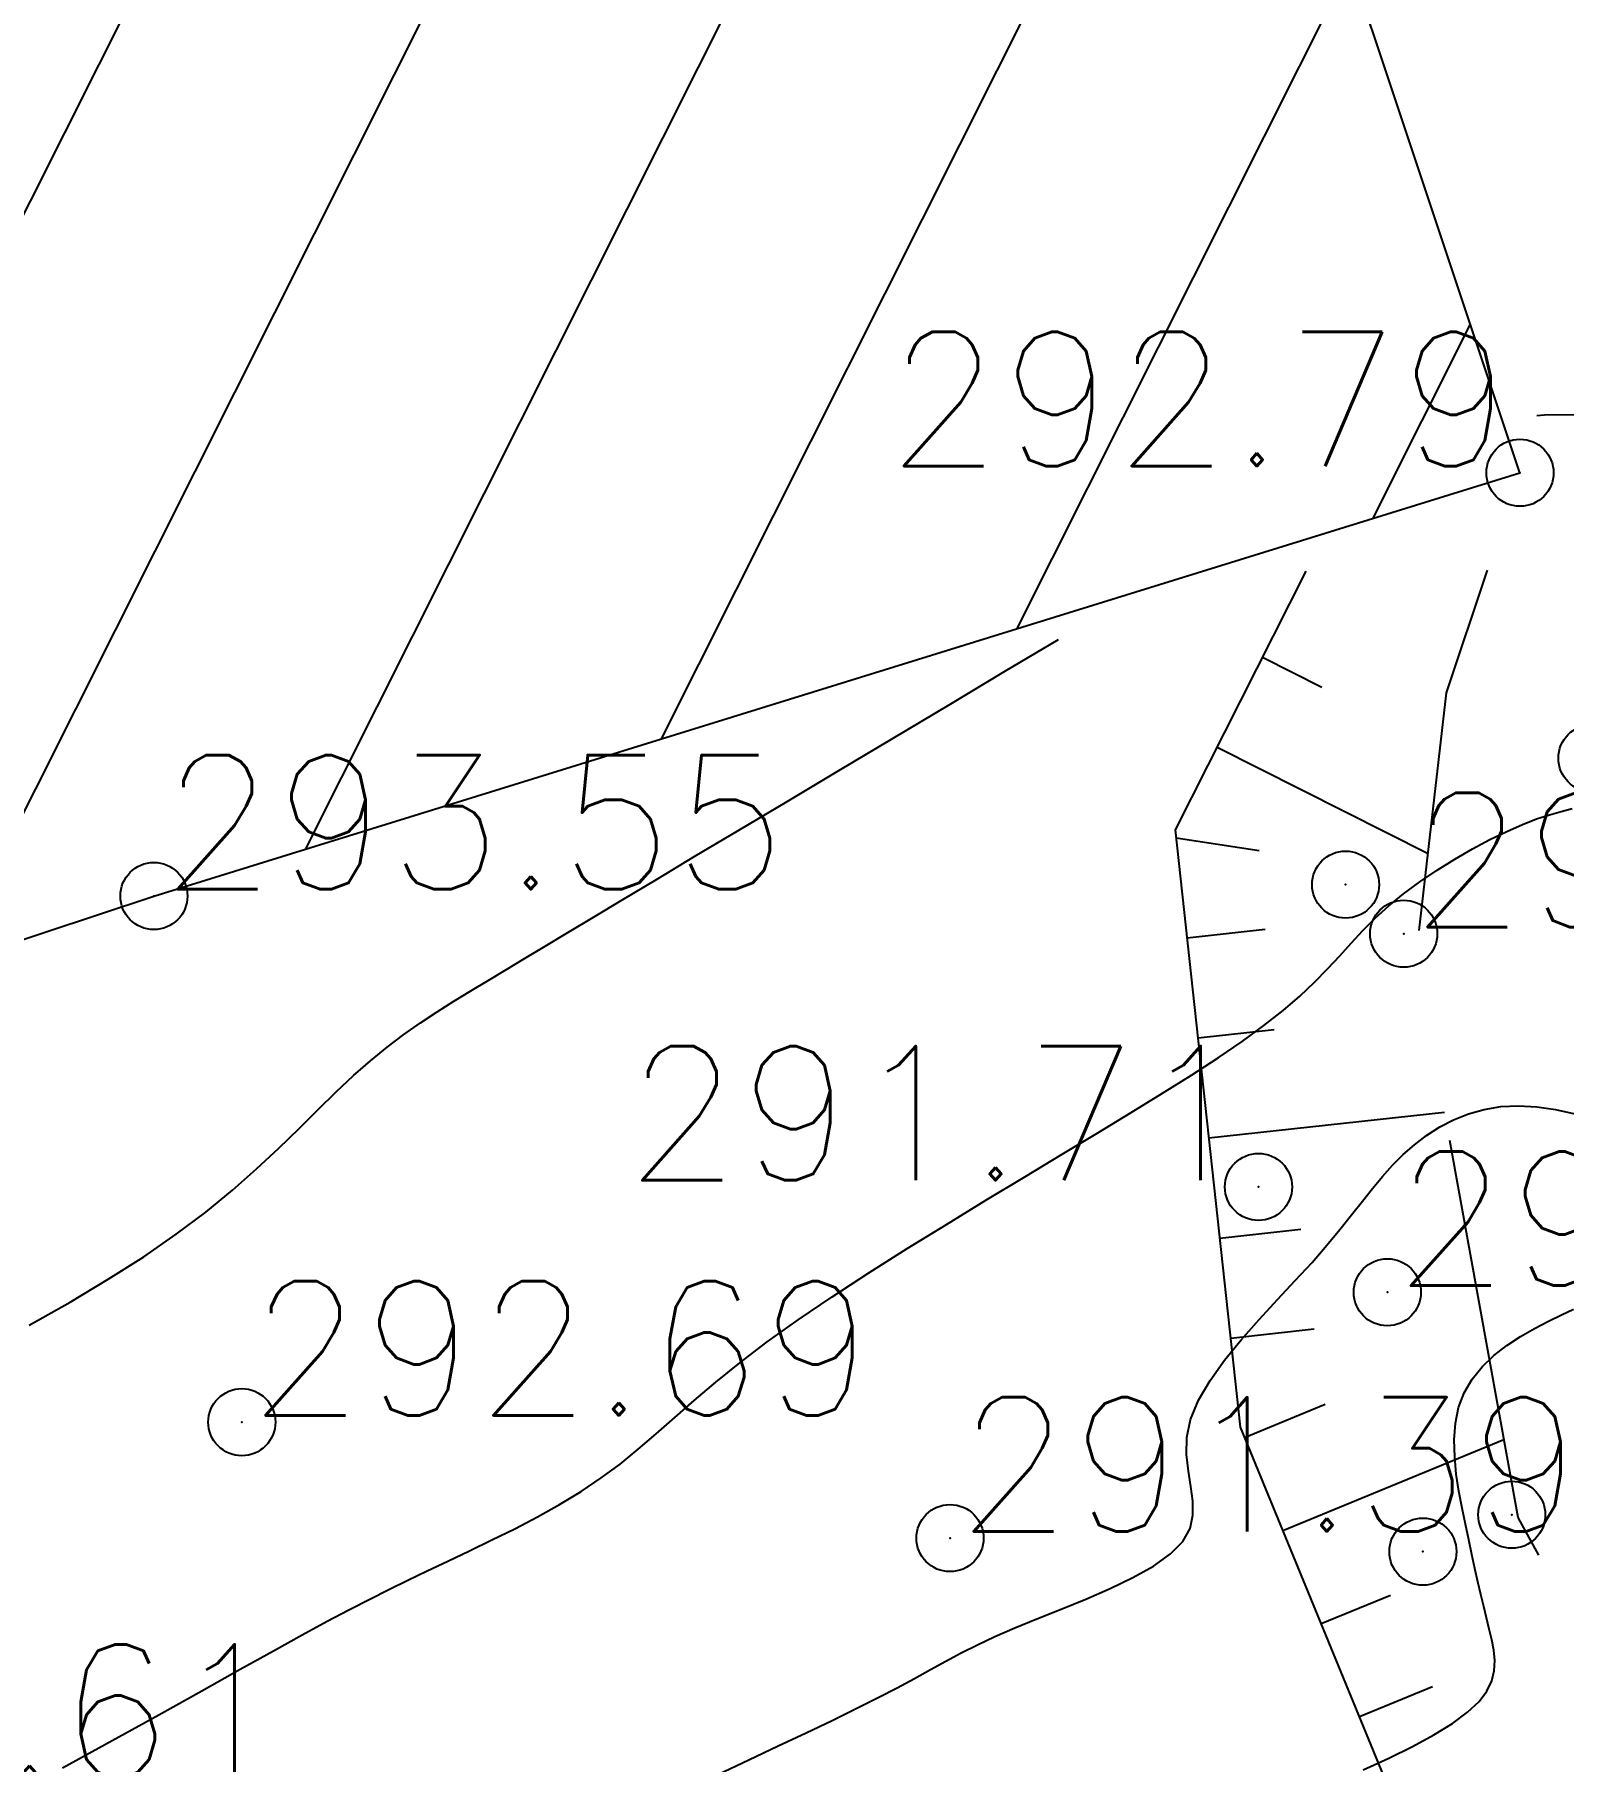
# Model space of a CAD drawing. Header units: millimetres. Extents: x 524954 to 526204, y 9523489 to 9524010.
# Drawn here: x 525987.54 to 525998.93, y 9523745.5 to 9523758.37 of the extents above; entities that cross this region are included whole.
import ezdxf
from ezdxf.enums import TextEntityAlignment as Align

# ---------------------------------------------------------------- set-up
doc = ezdxf.new("R2010")
doc.units = ezdxf.units.MM
doc.header["$PDMODE"] = 32
doc.header["$PDSIZE"] = 0.5
doc.linetypes.add('CACHE2', pattern=[4.7625, 3.175, -1.5875])
for name, color, linetype in [('Bas_Talus', 40, 'CACHE2'), ('Bati', 6, 'Continuous'), ('Bati_H', 1, 'Continuous'), ('CN_01_00', 3, 'Continuous'), ('CN_02_00', 4, 'Continuous'), ('CN_10_00', 1, 'Continuous'), ('Haut_Talus', 30, 'Continuous'), ('Talus', 2, 'Continuous'), ('TopoAlt', 3, 'Continuous'), ('TOPOJIS', 7, 'Continuous')]:
    doc.layers.add(name, color=color, linetype=linetype)
doc.styles.add('Simplex 1.0', font='Simplex.shx', dxfattribs={"width": 0.99, "height": 1})

# ---------------------------------------------------------------- blocks, each defined once
blk = doc.blocks.new('TCPOINT M')
at = {"color": 0}
blk.add_point((0, 0), dxfattribs=at)
at = {"layer": 'TopoAlt', "style": 'Simplex 1.0', "width": 0.99}
blk.add_attdef('ALT', (0.15, 0.15), '', height=1, dxfattribs=at)

msp = doc.modelspace()

# ---------------------------------------------------------------- hatches: boundary and pattern name
at = {"layer": 'Bati_H'}
h = msp.add_hatch(dxfattribs=at)
h.set_pattern_fill('_U', color=256, scale=2, angle=63.3432, style=0, pattern_type=0)
h.set_pattern_definition([(63.343203168, (0, 0), (-1.7874198754, 0.8972904708), [])])
h.paths.add_polyline_path([(525979.466, 9523748.983), (525988.425, 9523751.953), (525998.602, 9523755.107), (525996.397, 9523761.724), (525997.072, 9523763.062), (525995.522, 9523767.541), (525992.905, 9523767.442), (525991.359, 9523772.279), (525990.761, 9523772.088), (525976, 9523767.846), (525974.764, 9523765.308), (525973.367, 9523766.073), (525969.988, 9523759.861), (525971.385, 9523759.096), (525970.049, 9523755.071), (525972.728, 9523749.557), (525979.052, 9523751.634), (525978.633, 9523751.495)])

# ---------------------------------------------------------------- linework, layer by layer
at = {"layer": 'Bas_Talus', "flags": 128}
msp.add_lwpolyline([(526013.057, 9523722.433), (526010.894, 9523727.365), (526009.559, 9523730.246), (526005.553, 9523736.529), (526001.943, 9523741.225), (525998.588, 9523747.321), (525997.829, 9523751.51), (525998.056, 9523753.468), (525998.36, 9523754.381)], dxfattribs=at)
at = {"layer": 'Bati', "flags": 128}
msp.add_lwpolyline([(525979.466, 9523748.983), (525988.425, 9523751.953), (525998.602, 9523755.107), (525996.397, 9523761.724), (525997.072, 9523763.062), (525995.522, 9523767.541), (525992.905, 9523767.442), (525991.359, 9523772.279), (525990.761, 9523772.088), (525976, 9523767.846), (525974.764, 9523765.308), (525973.367, 9523766.073), (525969.988, 9523759.861), (525971.385, 9523759.096), (525970.049, 9523755.071), (525972.728, 9523749.557), (525979.052, 9523751.634), (525978.633, 9523751.495)], close=True, dxfattribs=at)
at = {"layer": 'CN_01_00', "flags": 128}
for points, elevation in [([(525998.728, 9523755.533), (525998.785, 9523755.539), (525999.03, 9523755.541)], 293), ([(525987.496, 9523748.755), (525987.8, 9523748.927), (525988.085, 9523749.097), (525988.349, 9523749.265), (525988.592, 9523749.432), (525988.811, 9523749.597), (525989.01, 9523749.76), (525989.19, 9523749.919), (525989.355, 9523750.073), (525989.507, 9523750.221), (525989.649, 9523750.362), (525989.783, 9523750.493), (525989.912, 9523750.615), (525990.038, 9523750.726), (525990.163, 9523750.827), (525990.287, 9523750.92), (525990.411, 9523751.007), (525990.535, 9523751.09), (525990.66, 9523751.169), (525990.786, 9523751.246), (525990.915, 9523751.324), (525991.047, 9523751.404), (525991.187, 9523751.488), (525991.339, 9523751.579), (525991.509, 9523751.681), (525991.701, 9523751.796), (525991.919, 9523751.927), (525992.169, 9523752.077), (525992.456, 9523752.249), (525992.782, 9523752.443), (525993.142, 9523752.658), (525993.528, 9523752.888), (525993.933, 9523753.13), (525994.349, 9523753.378), (525994.769, 9523753.63), (525995.163, 9523753.865)], 293), ([(525992.626, 9523745.406), (525992.856, 9523745.515), (525993.076, 9523745.619), (525993.284, 9523745.717), (525993.479, 9523745.81), (525993.658, 9523745.898), (525993.82, 9523745.979), (525993.963, 9523746.053), (525994.091, 9523746.123), (525994.21, 9523746.188), (525994.324, 9523746.251), (525994.439, 9523746.312), (525994.56, 9523746.373), (525994.691, 9523746.435), (525994.838, 9523746.499), (525995.004, 9523746.567), (525995.183, 9523746.639), (525995.367, 9523746.714), (525995.548, 9523746.792), (525995.719, 9523746.875), (525995.872, 9523746.96), (525995.999, 9523747.05), (525996.091, 9523747.142), (525996.145, 9523747.239), (525996.166, 9523747.339), (525996.165, 9523747.443), (525996.15, 9523747.553), (525996.132, 9523747.668), (525996.119, 9523747.79), (525996.121, 9523747.917), (525996.148, 9523748.052), (525996.207, 9523748.195), (525996.293, 9523748.342), (525996.402, 9523748.493), (525996.525, 9523748.645), (525996.659, 9523748.797), (525996.795, 9523748.945), (525996.928, 9523749.088), (525997.053, 9523749.223), (525997.163, 9523749.35), (525997.26, 9523749.467), (525997.348, 9523749.577), (525997.428, 9523749.679), (525997.504, 9523749.774), (525997.578, 9523749.863), (525997.653, 9523749.947), (525997.731, 9523750.026), (525997.816, 9523750.1), (525997.907, 9523750.169), (525998.004, 9523750.232), (525998.108, 9523750.286), (525998.219, 9523750.33), (525998.336, 9523750.363), (525998.46, 9523750.384), (525998.59, 9523750.39), (525998.727, 9523750.382), (525998.868, 9523750.361), (525999.011, 9523750.329)], 291)]:
    msp.add_lwpolyline(points, dxfattribs=dict(at, elevation=elevation))
at = {"layer": 'CN_02_00', "elevation": 292, "flags": 128}
msp.add_lwpolyline([(525987.744, 9523745.456), (525988.114, 9523745.659), (525988.461, 9523745.852), (525988.781, 9523746.031), (525989.067, 9523746.191), (525989.315, 9523746.329), (525989.529, 9523746.447), (525989.716, 9523746.548), (525989.882, 9523746.636), (525990.033, 9523746.714), (525990.175, 9523746.786), (525990.316, 9523746.855), (525990.461, 9523746.924), (525990.615, 9523746.997), (525990.776, 9523747.073), (525990.943, 9523747.154), (525991.113, 9523747.238), (525991.282, 9523747.327), (525991.447, 9523747.419), (525991.607, 9523747.516), (525991.758, 9523747.616), (525991.899, 9523747.72), (525992.034, 9523747.83), (525992.167, 9523747.944), (525992.305, 9523748.066), (525992.451, 9523748.194), (525992.611, 9523748.33), (525992.79, 9523748.475), (525992.994, 9523748.63), (525993.225, 9523748.794), (525993.479, 9523748.966), (525993.752, 9523749.144), (525994.038, 9523749.325), (525994.33, 9523749.506), (525994.623, 9523749.686), (525994.913, 9523749.861), (525995.192, 9523750.029), (525995.457, 9523750.189), (525995.706, 9523750.34), (525995.939, 9523750.483), (525996.155, 9523750.619), (525996.353, 9523750.747), (525996.533, 9523750.87), (525996.695, 9523750.987), (525996.838, 9523751.099), (525996.962, 9523751.206), (525997.071, 9523751.31), (525997.169, 9523751.41), (525997.259, 9523751.507), (525997.345, 9523751.602), (525997.432, 9523751.695), (525997.524, 9523751.787), (525997.624, 9523751.879), (525997.735, 9523751.97), (525997.856, 9523752.059), (525997.984, 9523752.146), (525998.116, 9523752.228), (525998.248, 9523752.305), (525998.378, 9523752.374), (525998.503, 9523752.435), (525998.62, 9523752.486), (525998.726, 9523752.527), (525998.823, 9523752.559), (525998.91, 9523752.583), (525998.99, 9523752.604)], dxfattribs=at)
at = {"layer": 'CN_10_00', "elevation": 290, "flags": 128}
msp.add_lwpolyline([(525997.434, 9523745.442), (525997.624, 9523745.528), (525997.801, 9523745.615), (525997.96, 9523745.702), (525998.099, 9523745.787), (525998.212, 9523745.87), (525998.297, 9523745.95), (525998.356, 9523746.028), (525998.393, 9523746.105), (525998.411, 9523746.18), (525998.415, 9523746.256), (525998.407, 9523746.332), (525998.392, 9523746.41), (525998.373, 9523746.49), (525998.352, 9523746.573), (525998.332, 9523746.659), (525998.311, 9523746.749), (525998.289, 9523746.843), (525998.267, 9523746.942), (525998.244, 9523747.046), (525998.22, 9523747.155), (525998.196, 9523747.271), (525998.171, 9523747.392), (525998.147, 9523747.517), (525998.128, 9523747.645), (525998.116, 9523747.774), (525998.113, 9523747.9), (525998.122, 9523748.024), (525998.145, 9523748.141), (525998.186, 9523748.251), (525998.245, 9523748.352), (525998.32, 9523748.444), (525998.408, 9523748.528), (525998.505, 9523748.603), (525998.607, 9523748.671), (525998.711, 9523748.731), (525998.814, 9523748.785), (525998.911, 9523748.832), (525999.001, 9523748.873)], dxfattribs=at)
at = {"layer": 'Haut_Talus', "flags": 128}
msp.add_lwpolyline([(526010.162, 9523720.969), (526009.672, 9523726.427), (526006.98, 9523731.071), (526002.797, 9523736.886), (525998.376, 9523743.478), (525996.52, 9523747.995), (525996.035, 9523752.445), (525997.009, 9523754.375)], dxfattribs=at)
at = {"layer": 'Talus'}
for p, q in [((525996.684, 9523753.732), (525997.126, 9523753.509)), ((525996.347, 9523753.062), (525997.917, 9523752.27)), ((525996.041, 9523752.387), (525996.66, 9523752.293)), ((525996.123, 9523751.641), (525996.704, 9523751.705)), ((525996.204, 9523750.896), (525996.772, 9523750.958)), ((525996.285, 9523750.15), (525998.041, 9523750.342)), ((525996.367, 9523749.404), (525996.969, 9523749.47)), ((525996.448, 9523748.659), (525997.068, 9523748.727)), ((525996.551, 9523747.919), (525997.15, 9523748.165)), ((525996.836, 9523747.225), (525998.483, 9523747.902)), ((525997.121, 9523746.531), (525997.638, 9523746.744)), ((525997.406, 9523745.838), (525997.95, 9523746.061))]:
    msp.add_line(p, q, dxfattribs=at)

# ---------------------------------------------------------------- block references
at = {"layer": 'TOPOJIS'}
ref = msp.add_blockref('TCPOINT M', (525998.602, 9523755.107, 292.79), dxfattribs=at)
ref.add_attrib('ALT', '292.79', dxfattribs={"layer": 'TopoAlt', "height": 1, "style": 'Simplex 1.0', "width": 0.99}).set_placement((525998.552, 9523755.157, 292.79), align=Align.RIGHT)
for p in [(525999.138, 9523752.98, 292.1), (525997.303, 9523752.038, 292.19), (525998.541, 9523747.342, 289.22), (525997.879, 9523747.067, 290.76)]:
    msp.add_blockref('TCPOINT M', p, dxfattribs=at)
ref = msp.add_blockref('TCPOINT M', (525988.425, 9523751.953, 293.55), dxfattribs=at)
ref.add_attrib('ALT', '293.55', (525988.475, 9523752.003, 293.55), dxfattribs={"layer": 'TopoAlt', "height": 1, "style": 'Simplex 1.0', "width": 0.99})
ref = msp.add_blockref('TCPOINT M', (525997.736, 9523751.672, 291.75), dxfattribs=at)
ref.add_attrib('ALT', '291.75', (525997.786, 9523751.722, 291.75), dxfattribs={"layer": 'TopoAlt', "height": 1, "style": 'Simplex 1.0', "width": 0.99})
ref = msp.add_blockref('TCPOINT M', (525996.654, 9523749.785, 291.71), dxfattribs=at)
ref.add_attrib('ALT', '291.71', dxfattribs={"layer": 'TopoAlt', "height": 1, "style": 'Simplex 1.0', "width": 0.99}).set_placement((525996.604, 9523749.835, 291.71), align=Align.RIGHT)
ref = msp.add_blockref('TCPOINT M', (525997.614, 9523749, 290.5), dxfattribs=at)
ref.add_attrib('ALT', '290.50', (525997.664, 9523749.05, 290.5), dxfattribs={"layer": 'TopoAlt', "height": 1, "style": 'Simplex 1.0', "width": 0.99})
ref = msp.add_blockref('TCPOINT M', (525989.08, 9523748.032, 292.69), dxfattribs=at)
ref.add_attrib('ALT', '292.69', (525989.13, 9523748.082, 292.69), dxfattribs={"layer": 'TopoAlt', "height": 1, "style": 'Simplex 1.0', "width": 0.99})
ref = msp.add_blockref('TCPOINT M', (525994.356, 9523747.168, 291.39), dxfattribs=at)
ref.add_attrib('ALT', '291.39', (525994.406, 9523747.218, 291.39), dxfattribs={"layer": 'TopoAlt', "height": 1, "style": 'Simplex 1.0', "width": 0.99})
ref = msp.add_blockref('TCPOINT M', (525984.691, 9523745.326, 292.61), dxfattribs=at)
ref.add_attrib('ALT', '292.61', (525984.741, 9523745.376, 292.61), dxfattribs={"layer": 'TopoAlt', "height": 1, "style": 'Simplex 1.0', "width": 0.99})

doc.saveas('drawing.dxf')
